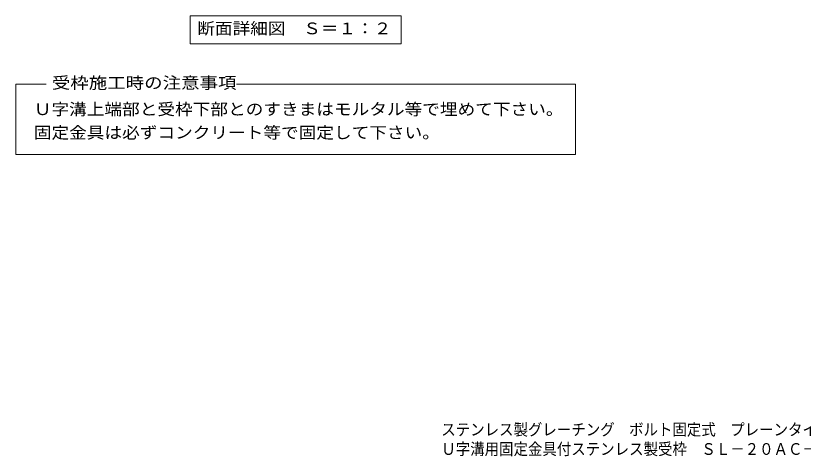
# Model space of a CAD drawing. Units: millimetres at full size; details may follow other scales. Extents: x -342 to 368, y -392 to 305.
# Drawn here: x -307.6 to 84.8, y -391.8 to -172.3 of the extents above; entities that cross this region are included whole.
import ezdxf
from ezdxf.enums import TextEntityAlignment as Align

# ---------------------------------------------------------------- set-up
doc = ezdxf.new("R2010")
doc.units = ezdxf.units.MM
doc.header["$LTSCALE"] = 2
doc.layers.add('D-5_建具', color=7, linetype='Continuous', lineweight=9)
doc.layers.add('F-0_F-0ﾚｲﾔ', color=2, linetype='Continuous')
doc.styles.add('ＭＳ ゴシック', font='')
doc.styles.get('ＭＳ ゴシック').set_extended_font_data('MS Gothic')

msp = doc.modelspace()

# ---------------------------------------------------------------- linework, layer by layer
at = {"layer": 'D-5_建具'}
for p, q in [((-220.779, -172.338), (-115.579, -172.338)), ((-220.779, -172.338), (-220.779, -186.338)), ((-115.579, -172.338), (-115.579, -186.338)), ((-220.779, -186.338), (-115.579, -186.338)), ((-307.637, -206.462), (-292.421, -206.462)), ((-307.637, -241.384), (-307.637, -206.462)), ((-197.707, -206.462), (-28.721, -206.462)), ((-28.721, -206.462), (-28.721, -241.384)), ((-28.721, -241.384), (-307.637, -241.384))]:
    msp.add_line(p, q, dxfattribs=at)

# ---------------------------------------------------------------- texts
at = {"layer": 'D-5_建具', "color": 2, "style": 'ＭＳ ゴシック'}
for s, width, p in [('断面詳細図\u3000Ｓ＝１：２', 1.1, (-217.179, -183.338)), ('受枠施工時の注意事項', 1.15, (-289.643, -210.431)), ('Ｕ字溝上端部と受枠下部とのすきまはモルタル等で埋めて下さい。', 1.1, (-298.643, -223.572)), ('固定金具は必ずコンクリート等で固定して下さい。', 1.1, (-298.643, -235.232))]:
    msp.add_text(s, height=5.865, dxfattribs=dict(at, width=width)).set_placement(p, align=Align.BOTTOM_LEFT)
at = {"layer": 'F-0_F-0ﾚｲﾔ', "style": 'ＭＳ ゴシック', "width": 0.9}
for s, p in [('ステンレス製グレーチング\u3000ボルト固定式\u3000プレーンタイプ\u3000側溝用\u3000ＳＭＧＬ\u3000１２０２０（Ｐ＝１３）', (-95.565, -383.172)), ('Ｕ字溝用固定金具付ステンレス製受枠\u3000ＳＬ－２０ＡＣ－Ｕ１５', (-95.565, -392.863))]:
    msp.add_text(s, height=5.865, dxfattribs=at).set_placement(p, align=Align.BOTTOM_LEFT)

doc.saveas('drawing.dxf')
